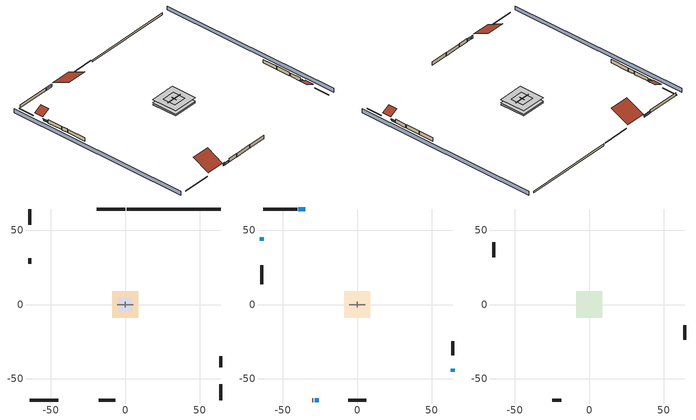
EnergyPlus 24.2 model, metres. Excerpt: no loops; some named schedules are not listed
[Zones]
crawlspace - unvented
 floor foundation (Slab2 construction): -8.77,-8.77 -8.77,8.77 8.77,8.77 8.77,-8.77 z-0.91
 wall outside (RimJoist1 construction): 0.05,64.17 -19.24,64.17 z0.3:0.61
 wall outside (RimJoist2 construction): 64.17,-64.17 64.17,-53.47 z0.3:0.61
 wall outside (RimJoist3 construction): -64.17,-64.17 -44.87,-64.17 z0.3:0.61
 wall outside (RimJoist4 construction): -64.17,64.17 -64.17,53.47 z0.3:0.61
 wall foundation (FoundationWall1 construction): 64.17,64.17 0.98,64.17 z-0.91:0.3
garage
 floor foundation (Slab1 construction): -4.48,-4.48 -4.48,4.48 4.48,4.48 4.48,-4.48 z0
 wall outside (Wall1 construction): 64.17,-42.18 64.17,-34.86 z0.3:2.74
 wall outside (Wall12 construction): -64.17,30.95 -64.17,27.3 z0.3:2.74
 wall outside (Wall2 construction): -17.8,-64.17 -6.83,-64.17 z0.3:2.74
 wall to conditioned space (Wall5 construction Reversed): 5.49,0 -5.49,0 z0.3:2.74
 wall to conditioned space (Wall6 construction Reversed): 0,1.83 0,-1.83 z0.3:2.74
conditioned space
 floor to crawlspace - unvented (Floor2 construction): -8.77,-8.77 -8.77,8.77 8.77,8.77 8.77,-8.77 z0.3
 wall outside (AdiabaticWallConstruction 1): -30.34,-64.17 -29.42,-64.17 z0.3:2.34
 wall outside (AdiabaticWallConstruction): -35.04,64.17 -39.54,64.17 z0.3:1.52; 64.17,-45.34 64.17,-43.11 z0.3:1.31; -28.5,-64.17 -25.83,-64.17 / -64.17,45.34 -64.17,42.71 z0.3:1.46
 wall outside (Wall3 construction): -40.47,64.17 -63.24,64.17 z0.3:2.74
 wall outside (Wall4 construction): 64.17,-33.94 64.17,-24.62 z0.3:2.74
 wall outside (Wall7 construction): -5.9,-64.17 6.12,-64.17 z0.3:2.74
 wall outside (Wall8 construction): -64.17,26.37 -64.17,13.72 z0.3:2.74
 window (WindowConstruction): -35.04,64.17 -39.54,64.17 z0.3:1.52
 window (WindowConstruction 1): 64.17,-45.34 64.17,-43.11 z0.3:1.31
 window (WindowConstruction 2): -28.5,-64.17 -25.83,-64.17 z0.3:1.46
 window (WindowConstruction 3): -64.17,45.34 -64.17,42.71 z0.3:1.46
 door (Door): -30.34,-64.17 -29.42,-64.17 z0.3:2.34
attic - vented
 floor to garage (Floor1 construction): -4.48,-4.48 -4.48,4.48 4.48,4.48 4.48,-4.48 z2.74
 floor to conditioned space (Floor3 construction Reversed): -8.77,-8.77 -8.77,8.77 8.77,8.77 8.77,-8.77 z2.74
 wall outside (Wall10 construction): -64.17,41.78 -64.17,31.88 z0.3:2.74
 wall outside (Wall11 construction): -24.9,-64.17 -18.73,-64.17 z0.3:2.74
 wall outside (Wall9 construction): 64.17,-23.69 64.17,-13.78 z0.3:2.74
 roof outside (Roof1 construction): -34.11,64.17,2.74 -34.11,51.7,8.98 -20.17,51.7,8.98 -20.17,64.17,2.74
 roof outside (Roof2 construction): 64.17,-46.27,2.74 58.56,-46.27,5.55 58.56,-52.54,5.55 64.17,-52.54,2.74
 roof outside (Roof3 construction): -64.17,46.27,2.74 -58.56,46.27,5.55 -58.56,52.54,5.55 -64.17,52.54,2.74
 roof outside (Roof4 construction): -31.27,-64.17,2.74 -31.27,-52.83,8.41 -43.94,-52.83,8.41 -43.94,-64.17,2.74
shading: -68.74,64.17 -68.74,-64.17 / 68.74,-64.17 68.74,64.17 z0:2.74; -39.85,64.17 -34.74,64.17 -34.74,64.78 -39.85,64.78 z1.83; 64.17,-42.8 64.17,-45.65 64.78,-45.65 64.78,-42.8 z1.62; -25.53,-64.17 -28.8,-64.17 -28.8,-64.78 -25.53,-64.78 z1.77; -64.17,42.41 -64.17,45.65 -64.78,45.65 -64.78,42.41 z1.77
[Building]
Building 1: Terrain=Suburbs
[Site:Location]
Portland Intl Arpt_OR: Latitude {deg}=45.59; Longitude {deg}=-122.6; Time Zone {hr}=-8; Elevation {m}=33; Keep Site Location Information=Yes
[Site:GroundTemperature:Shallow]
10.2558, 8.96328, 8.85977, 9.47314, 11.9355, 14.3863, 16.5111, 17.8571, 17.9714, 16.8767, 14.8061, 12.4304
[Site:WaterMainsTemperature]
Calculation Method=Schedule; Temperature Schedule=mains temperature schedule
[Material] Roughness=Rough; Thermal Absorptance=0.9
Name | Thickness {m} | Conductivity {W/m-K} | Density {kg/m3} | Specific Heat {J/kg-K} | Solar Absorptance | Visible Absorptance
asphalt or fiberglass shingles | 0.00635 | 0.162714 | 1121.4 | 1465.45 | 0.85 | 0.85
ceiling loosefill ins | 0.338667 | 0.0480833 | 16.02 | 1046.75 | 0.7 | 0.7
ceiling stud and cavity | 0.1397 | 1.39189 | 65.682 | 1177.47 | 0.7 | 0.7
ceiling stud and cavity 1 | 0.1397 | 0.0920385 | 65.682 | 1177.47 | 0.7 | 0.7
composite shingle siding | 0.00635 | 0.162714 | 1121.4 | 1465.45 | 0.7 | 0.7
concrete 4.0 in. | 0.1016 | 1.803125 | 2242.8 | 837.4 | 0.7 | 0.7
concrete 8.0 in. | 0.2032 | 1.803125 | 2242.8 | 837.4 | 0.7 | 0.7
door material | 0.04445 | 0.0612267 | 512.64 | 1214.23 | 0.7 | 0.7
floor covering | 0.0127 | 0.0433444 | 54.468 | 1339.84 | 0.6 | 0.6
floor stud and cavity | 0.1397 | 0.923637 | 92.3553 | 1139.71 | 0.7 | 0.7
furniture material conditioned space 1; furniture material garage 1 | 0.1524 | 0.115458 | 640.8 | 1214.23 | 0.6 | 0.6
gypsum board | 0.0127 | 0.160291 | 801 | 837.4 | 0.6 | 0.6
osb sheathing 0.5 in. | 0.0127 | 0.115458 | 512.64 | 1214.23 | 0.6 | 0.6
osb sheathing 0.5 in. 1 | 0.0127 | 0.115458 | 512.64 | 1214.23 | 0.7 | 0.7
osb sheathing 0.75 in. | 0.01905 | 0.115458 | 512.64 | 1214.23 | 0.7 | 0.7
rim joist stud and cavity | 0.0508 | 0.144151 | 50.32683 | 1063.81 | 0.6 | 0.6
roof rigid ins | 0.00281632 | 0.029427 | 32.04 | 1214.23 | 0.7 | 0.7
soil 0.5 in. | 0.0127 | 1.3848 | 1842.3 | 418.7 | 0.7 | 0.7
wall rigid ins; wall rigid ins 1; wall rigid ins 2 | 0.051816 | 0.029427 | 32.04 | 1214.23 | 0.7 | 0.7
wall rigid ins 3 | 0.512978 | 0.029427 | 32.04 | 1214.23 | 0.7 | 0.7
wall stud and cavity | 0.1397 | 0.348479 | 139.0536 | 1170.24 | 0.6 | 0.6
wall stud and cavity 1 | 0.1397 | 0.207325 | 139.0536 | 1170.24 | 0.7 | 0.7
wall stud and cavity 2 | 0.1397 | 0.222524 | 139.0536 | 1170.24 | 0.7 | 0.7
wall stud and cavity 3 | 0.0889 | 0.380278 | 52.3479 | 1209.89 | 0.7 | 0.7
wall stud and cavity 4 | 0.0889 | 0.391764 | 83.0341 | 1211.67 | 0.7 | 0.7
wood siding; wood siding 1 | 0.0254 | 0.102417 | 544.68 | 1172.36 | 0.7 | 0.7
[WindowMaterial:SimpleGlazingSystem]
WindowMaterial: U-Factor {W/m2-K}=2.15764; Solar Heat Gain Coefficient=0.44
[Construction]
AdiabaticWallConstruction: wood siding, wall rigid ins 3, wall stud and cavity 3, gypsum board
AdiabaticWallConstruction 1: wood siding 1, wall rigid ins 3, wall stud and cavity 3, gypsum board
Door: door material
Floor1 construction: ceiling stud and cavity
Floor2 construction: floor stud and cavity, osb sheathing 0.75 in., floor covering
Floor3 construction Reversed: gypsum board, ceiling stud and cavity 1, ceiling loosefill ins
FoundationWall1 construction: concrete 8.0 in.
furniture construction conditioned space 1: furniture material conditioned space 1
furniture construction garage 1: furniture material garage 1
PartitionWallConstruction: gypsum board, wall stud and cavity 4, gypsum board
RimJoist1 construction; RimJoist2 construction; RimJoist3 construction; RimJoist4 construction: composite shingle siding, rim joist stud and cavity
Roof1 construction; Roof2 construction; Roof3 construction; Roof4 construction: asphalt or fiberglass shingles, roof rigid ins, osb sheathing 0.5 in.
Slab1 construction: concrete 4.0 in.
Slab2 construction: soil 0.5 in.
Wall1 construction; Wall10 construction; Wall11 construction; Wall12 construction; Wall2 construction; Wall9 construction: composite shingle siding, osb sheathing 0.5 in. 1, wall stud and cavity
Wall3 construction; Wall4 construction: composite shingle siding, wall rigid ins, osb sheathing 0.5 in. 1, wall stud and cavity 1, gypsum board
Wall5 construction Reversed: gypsum board, wall stud and cavity 2, osb sheathing 0.5 in. 1, wall rigid ins 1
Wall6 construction Reversed: gypsum board, wall stud and cavity 2, osb sheathing 0.5 in. 1, wall rigid ins 2
Wall7 construction; Wall8 construction: composite shingle siding, wall rigid ins 1, osb sheathing 0.5 in. 1, wall stud and cavity 1, gypsum board
WindowConstruction; WindowConstruction 1; WindowConstruction 2; WindowConstruction 3: WindowMaterial
[Zone] Multiplier=1; Part of Total Floor Area=Yes
Name | Volume {m3}
attic - vented | 569.164
conditioned space | 749.83
crawlspace - unvented | 374.915
garage | 195.726
[Space]
Name | Zone | Volume {m3}
attic - vented 1 | attic - vented | 569.164
conditioned space 1 | conditioned space | 749.83
crawlspace - unvented 1 | crawlspace - unvented | 374.915
garage 1 | garage | 195.726
[ZoneInfiltration:EffectiveLeakageArea] Schedule=Always On Discrete
Name | Zone or Space | Effective Air Leakage Area {cm2} | Stack Coefficient | Wind Coefficient
infil attic - vented 1 | attic - vented 1 | 12924.6 | 0.000306196 | 4.18384e-05
infil garage 1 | garage 1 | 611.633 | 0.000129147 | 4.64657e-05
[ZoneMixing]
whole house fan mix: Zone or Space=attic - vented; Schedule=Always On Continuous; Design Flow Rate Calculation Method=Flow/Zone; Design Flow Rate {m3/s}=0; Source Zone or Space=conditioned space
[SurfaceProperty:IncidentSolarMultiplier] Incident Solar Multiplier=1; Incident Solar Multiplier Schedule=trans schedule winter=0.85 summer=0.7
Window1; Window2; Window3; Window4
[InternalMass]
Name | Construction | Zone or ZoneList | Space or SpaceList | Surface Area {m2}
furniture mass conditioned space 1 | furniture construction conditioned space 1 | conditioned space | conditioned space 1 | 123.004
partition wall mass | PartitionWallConstruction | conditioned space | conditioned space 1 | 307.509
furniture mass garage 1 | furniture construction garage 1 | garage | garage 1 | 8.02682
[Lights] Design Level Calculation Method=LightingLevel; Return Air Fraction=0; Fraction Radiant=0.6; Fraction Visible=0.2; Fraction Replaceable=1
Name | Zone or ZoneList or Space or SpaceList | Schedule | Lighting Level {W}
interior lighting | conditioned space 1 | lighting_interior | 1601.94
garage lighting | garage 1 | lighting_garage | 48.1145
[People]
occupants: Zone or ZoneList or Space or SpaceList=conditioned space 1; Number of People Schedule=occupants; Number of People Calculation Method=People; Number of People=2; Fraction Radiant=0.314171; Sensible Heat Fraction=0.56303; Activity Level Schedule=occupants activity schedule; Carbon Dioxide Generation Rate {m3/s-W}=0; Enable ASHRAE 55 Comfort Warnings=No; Mean Radiant Temperature Calculation Type=EnclosureAveraged
[ElectricEquipment] Design Level Calculation Method=EquipmentLevel
Name | Zone or ZoneList or Space or SpaceList | Schedule | Design Level {W} | Fraction Latent | Fraction Radiant | Fraction Lost
ceiling fan | conditioned space 1 | ceiling_fan | 18.3588 | 0 | 0.558 | 0
clothes dryer | conditioned space 1 | clothes_dryer | 4478.75 | 0.015 | 0.081 | 0.85
clothes washer | conditioned space 1 | clothes_washer | 483.404 | 0.03 | 0.162 | 0.7
cooking range | conditioned space 1 | cooking_range | 991.999 | 0.08 | 0.432 | 0.2
dishwasher | conditioned space 1 | dishwasher | 542.971 | 0.3 | 0.18 | 0.4
fridge | conditioned space 1 | fridge schedule | 45.9075 | 0 | 0.6 | 0
mech vent bath fan 0 | conditioned space 1 | mech vent bath fan 0 schedule | 30 | 0 | 0 | 1
mech vent house fan | conditioned space 1 | mech vent house fan schedule | 0 | 0 | 0 | 1
mech vent house fan cfis | conditioned space 1 | mech vent house fan cfis schedule | 0 | 0 | 0 | 0
mech vent range fan 0 | conditioned space 1 | mech vent range fan 0 schedule | 30 | 0 | 0 | 1
misc permanent spa heater | conditioned space 1 | misc permanent spa heater schedule | 422.1 | 0 | 0 | 1
misc permanent spa pump | conditioned space 1 | misc permanent spa pump schedule | 441.413 | 0 | 0 | 1
misc plug loads | conditioned space 1 | plug_loads_other | 822.191 | 0.021 | 0.558 | 0.049
misc tv | conditioned space 1 | plug_loads_tv | 890.618 | 0 | 0.6 | 0
whole house fan | conditioned space 1 | Always On Discrete | 0 | 0 | 0 | 1
freezer | garage 1 | freezer schedule | 194.914 | 0 | 0.6 | 0
fridge 1 | garage 1 | fridge schedule 1 | 90.9498 | 0 | 0.6 | 0
[OtherEquipment] Design Level Calculation Method=EquipmentLevel
Name | Fuel Type | Zone or ZoneList or Space or SpaceList | Schedule | Design Level {W} | Fraction Latent | Fraction Radiant | Fraction Lost
clothes dryer 1 | Electricity | conditioned space 1 | clothes_dryer | 0 | 0.015 | 0.081 | 0.85
cooking range 1 | Electricity | conditioned space 1 | cooking_range | 0 | 0.08 | 0.432 | 0.2
general water use latent | None | conditioned space 1 | general water use schedule | 44.1266 | 1 | 0 | 0
general water use sensible | None | conditioned space 1 | general water use schedule | -43.4886 | 0 | 0.6 | 0
mech vent house fan latent load | None | conditioned space 1 | Always On Discrete | 0 | 1 | 0 | 0
mech vent house fan sensible load | None | conditioned space 1 | Always On Discrete | 0 | 0 | 0 | 0
water heater energy adjustment1 | Electricity | garage 1 | Always On Discrete | 0.01 | 0 | 0 | 1
water heater lat | None | garage 1 | Always On Discrete | 0 | 1 | 0 | 0
water heater sens | None | garage 1 | Always On Discrete | 0 | 0 | 0 | 0
[ZoneInfiltration:DesignFlowRate] Schedule=Always On Discrete
Name | Zone or ZoneList or Space or SpaceList | Design Flow Rate Calculation Method | Design Flow Rate {m3/s} | Air Changes per Hour {1/hr} | Constant Term Coefficient | Temperature Term Coefficient | Velocity Term Coefficient | Velocity Squared Term Coefficient
infil flow; natural vent flow; whole house fan flow | conditioned space 1 | Flow/Zone | 0
infil crawlspace - unvented 1 | crawlspace - unvented 1 | AirChanges/Hour |  | 0.1 | 1 | 0 | 0 | 0
[SurfaceProperty:ExposedFoundationPerimeter] Exposed Perimeter Calculation Method=TotalExposedPerimeter
Name | Total Exposed Perimeter {m}
Slab2 | 63.18504
Slab1 | 21.9456
[Foundation:Kiva] Wall Depth Below Slab {m}=0.2032
Name | Initial Indoor Air Temperature {C} | Wall Height Above Grade {m}
Foundation Kiva 1 | 13.4258 | 0.1016
Foundation Kiva 2 | 8.05085 | 0.3048
[Foundation:Kiva:Settings]
Soil Conductivity {W/m-K}=1.3848; Soil Density {kg/m3}=1842.3; Soil Specific Heat {J/kg-K}=418.7; Ground Solar Absorptivity=0.9; Ground Thermal Absorptivity=0.9; Ground Surface Roughness {m}=0.03; Far-Field Width {m}=40; Deep-Ground Boundary Condition=ZeroFlux; Deep-Ground Depth {m}=40; Minimum Cell Dimension {m}=0.2; Maximum Cell Growth Coefficient=3; Simulation Timestep=Timestep
[Exterior:Lights]
exterior lighting: Schedule=exterior lighting schedule; Design Level {W}=61.1014
[EnergyManagementSystem:Sensor] Output:Variable or Output:Meter Index Key=garage
Name | Output:Variable or Output:Meter
fridge_tin_s_1; water_heater_amb_temp | Zone Mean Air Temperature
water_heater_amb_rh | Zone Air Relative Humidity
[Schedule:Constant]
Name | Hourly Value
Always On Continuous; mech vent house fan schedule; mech vent house fan cfis schedule; Always On Discrete | 1
occupants activity schedule | 117.228
fridge schedule; fridge schedule 1 | 0
[Schedule:Week:Daily]
trans schedule winter=0.85 summer=0.7 Week Rule - Jan1-May26: trans schedule winter=0.85 summer=0.7 day, trans schedule winter=0.85 summer=0.7 day, trans schedule winter=0.85 summer=0.7 day, trans schedule winter=0.85 summer=0.7 day, trans schedule winter=0.85 summer=0.7 day, trans schedule winter=0.85 summer=0.7 day, trans schedule winter=0.85 summer=0.7 day, trans schedule winter=0.85 summer=0.7 default day, trans schedule winter=0.85 summer=0.7 default day, trans schedule winter=0.85 summer=0.7 default day, trans schedule winter=0.85 summer=0.7 default day, trans schedule winter=0.85 summer=0.7 default day
trans schedule winter=0.85 summer=0.7 Week Rule - May27-Jun2: trans schedule winter=0.85 summer=0.7 day, trans schedule winter=0.85 summer=0.7 day, trans schedule winter=0.85 summer=0.7 day, trans schedule winter=0.85 summer=0.7 day, trans schedule winter=0.85 summer=0.7 day, trans schedule winter=0.85 summer=0.7 day 1, trans schedule winter=0.85 summer=0.7 day 1, trans schedule winter=0.85 summer=0.7 default day, trans schedule winter=0.85 summer=0.7 default day, trans schedule winter=0.85 summer=0.7 default day, trans schedule winter=0.85 summer=0.7 default day, trans schedule winter=0.85 summer=0.7 default day
trans schedule winter=0.85 summer=0.7 Week Rule - Jun3-Sep29: trans schedule winter=0.85 summer=0.7 day 1, trans schedule winter=0.85 summer=0.7 day 1, trans schedule winter=0.85 summer=0.7 day 1, trans schedule winter=0.85 summer=0.7 day 1, trans schedule winter=0.85 summer=0.7 day 1, trans schedule winter=0.85 summer=0.7 day 1, trans schedule winter=0.85 summer=0.7 day 1, trans schedule winter=0.85 summer=0.7 default day, trans schedule winter=0.85 summer=0.7 default day, trans schedule winter=0.85 summer=0.7 default day, trans schedule winter=0.85 summer=0.7 default day, trans schedule winter=0.85 summer=0.7 default day
trans schedule winter=0.85 summer=0.7 Week Rule - Sep30-Oct6: trans schedule winter=0.85 summer=0.7 day 1, trans schedule winter=0.85 summer=0.7 day 2, trans schedule winter=0.85 summer=0.7 day 2, trans schedule winter=0.85 summer=0.7 day 2, trans schedule winter=0.85 summer=0.7 day 2, trans schedule winter=0.85 summer=0.7 day 2, trans schedule winter=0.85 summer=0.7 day 2, trans schedule winter=0.85 summer=0.7 default day, trans schedule winter=0.85 summer=0.7 default day, trans schedule winter=0.85 summer=0.7 default day, trans schedule winter=0.85 summer=0.7 default day, trans schedule winter=0.85 summer=0.7 default day
trans schedule winter=0.85 summer=0.7 Week Rule - Oct7-Dec31: trans schedule winter=0.85 summer=0.7 day 2, trans schedule winter=0.85 summer=0.7 day 2, trans schedule winter=0.85 summer=0.7 day 2, trans schedule winter=0.85 summer=0.7 day 2, trans schedule winter=0.85 summer=0.7 day 2, trans schedule winter=0.85 summer=0.7 day 2, trans schedule winter=0.85 summer=0.7 day 2, trans schedule winter=0.85 summer=0.7 default day, trans schedule winter=0.85 summer=0.7 default day, trans schedule winter=0.85 summer=0.7 default day, trans schedule winter=0.85 summer=0.7 default day, trans schedule winter=0.85 summer=0.7 default day
mech vent bath fan 0 schedule Week Rule - Jan1-Dec31: mech vent bath fan 0 schedule day, mech vent bath fan 0 schedule day, mech vent bath fan 0 schedule day, mech vent bath fan 0 schedule day, mech vent bath fan 0 schedule day, mech vent bath fan 0 schedule day, mech vent bath fan 0 schedule day, mech vent bath fan 0 schedule default day, mech vent bath fan 0 schedule default day, mech vent bath fan 0 schedule default day, mech vent bath fan 0 schedule default day, mech vent bath fan 0 schedule default day
mech vent range fan 0 schedule Week Rule - Jan1-Dec31: mech vent range fan 0 schedule day, mech vent range fan 0 schedule day, mech vent range fan 0 schedule day, mech vent range fan 0 schedule day, mech vent range fan 0 schedule day, mech vent range fan 0 schedule day, mech vent range fan 0 schedule day, mech vent range fan 0 schedule default day, mech vent range fan 0 schedule default day, mech vent range fan 0 schedule default day, mech vent range fan 0 schedule default day, mech vent range fan 0 schedule default day
misc permanent spa heater schedule Week Rule - Jan1-Jan27: misc permanent spa heater schedule day, misc permanent spa heater schedule day, misc permanent spa heater schedule day, misc permanent spa heater schedule day, misc permanent spa heater schedule day, misc permanent spa heater schedule day, misc permanent spa heater schedule day, misc permanent spa heater schedule default day, misc permanent spa heater schedule default day, misc permanent spa heater schedule default day, misc permanent spa heater schedule default day, misc permanent spa heater schedule default day
misc permanent spa heater schedule Week Rule - Jan28-Feb3: misc permanent spa heater schedule day, misc permanent spa heater schedule day, misc permanent spa heater schedule day, misc permanent spa heater schedule day, misc permanent spa heater schedule day 1, misc permanent spa heater schedule day 1, misc permanent spa heater schedule day 1, misc permanent spa heater schedule default day, misc permanent spa heater schedule default day, misc permanent spa heater schedule default day, misc permanent spa heater schedule default day, misc permanent spa heater schedule default day
misc permanent spa heater schedule Week Rule - Feb4-Feb24: misc permanent spa heater schedule day 1, misc permanent spa heater schedule day 1, misc permanent spa heater schedule day 1, misc permanent spa heater schedule day 1, misc permanent spa heater schedule day 1, misc permanent spa heater schedule day 1, misc permanent spa heater schedule day 1, misc permanent spa heater schedule default day, misc permanent spa heater schedule default day, misc permanent spa heater schedule default day, misc permanent spa heater schedule default day, misc permanent spa heater schedule default day
misc permanent spa heater schedule Week Rule - Feb25-Mar3: misc permanent spa heater schedule day 1, misc permanent spa heater schedule day 1, misc permanent spa heater schedule day 1, misc permanent spa heater schedule day 1, misc permanent spa heater schedule day 2, misc permanent spa heater schedule day 2, misc permanent spa heater schedule day 2, misc permanent spa heater schedule default day, misc permanent spa heater schedule default day, misc permanent spa heater schedule default day, misc permanent spa heater schedule default day, misc permanent spa heater schedule default day
misc permanent spa heater schedule Week Rule - Mar4-May26: misc permanent spa heater schedule day 2, misc permanent spa heater schedule day 2, misc permanent spa heater schedule day 2, misc permanent spa heater schedule day 2, misc permanent spa heater schedule day 2, misc permanent spa heater schedule day 2, misc permanent spa heater schedule day 2, misc permanent spa heater schedule default day, misc permanent spa heater schedule default day, misc permanent spa heater schedule default day, misc permanent spa heater schedule default day, misc permanent spa heater schedule default day
misc permanent spa heater schedule Week Rule - May27-Jun2: misc permanent spa heater schedule day 2, misc permanent spa heater schedule day 2, misc permanent spa heater schedule day 2, misc permanent spa heater schedule day 2, misc permanent spa heater schedule day 2, misc permanent spa heater schedule day 3, misc permanent spa heater schedule day 3, misc permanent spa heater schedule default day, misc permanent spa heater schedule default day, misc permanent spa heater schedule default day, misc permanent spa heater schedule default day, misc permanent spa heater schedule default day
misc permanent spa heater schedule Week Rule - Jun3-Sep29: misc permanent spa heater schedule day 3, misc permanent spa heater schedule day 3, misc permanent spa heater schedule day 3, misc permanent spa heater schedule day 3, misc permanent spa heater schedule day 3, misc permanent spa heater schedule day 3, misc permanent spa heater schedule day 3, misc permanent spa heater schedule default day, misc permanent spa heater schedule default day, misc permanent spa heater schedule default day, misc permanent spa heater schedule default day, misc permanent spa heater schedule default day
misc permanent spa heater schedule Week Rule - Sep30-Oct6: misc permanent spa heater schedule day 3, misc permanent spa heater schedule day 4, misc permanent spa heater schedule day 4, misc permanent spa heater schedule day 4, misc permanent spa heater schedule day 4, misc permanent spa heater schedule day 4, misc permanent spa heater schedule day 4, misc permanent spa heater schedule default day, misc permanent spa heater schedule default day, misc permanent spa heater schedule default day, misc permanent spa heater schedule default day, misc permanent spa heater schedule default day
misc permanent spa heater schedule Week Rule - Oct7-Oct27: misc permanent spa heater schedule day 4, misc permanent spa heater schedule day 4, misc permanent spa heater schedule day 4, misc permanent spa heater schedule day 4, misc permanent spa heater schedule day 4, misc permanent spa heater schedule day 4, misc permanent spa heater schedule day 4, misc permanent spa heater schedule default day, misc permanent spa heater schedule default day, misc permanent spa heater schedule default day, misc permanent spa heater schedule default day, misc permanent spa heater schedule default day
misc permanent spa heater schedule Week Rule - Oct28-Nov3: misc permanent spa heater schedule day 4, misc permanent spa heater schedule day 4, misc permanent spa heater schedule day 4, misc permanent spa heater schedule day 4, misc permanent spa heater schedule day 5, misc permanent spa heater schedule day 5, misc permanent spa heater schedule day 5, misc permanent spa heater schedule default day, misc permanent spa heater schedule default day, misc permanent spa heater schedule default day, misc permanent spa heater schedule default day, misc permanent spa heater schedule default day
misc permanent spa heater schedule Week Rule - Nov4-Nov24: misc permanent spa heater schedule day 5, misc permanent spa heater schedule day 5, misc permanent spa heater schedule day 5, misc permanent spa heater schedule day 5, misc permanent spa heater schedule day 5, misc permanent spa heater schedule day 5, misc permanent spa heater schedule day 5, misc permanent spa heater schedule default day, misc permanent spa heater schedule default day, misc permanent spa heater schedule default day, misc permanent spa heater schedule default day, misc permanent spa heater schedule default day
misc permanent spa heater schedule Week Rule - Nov25-Dec1: misc permanent spa heater schedule day 5, misc permanent spa heater schedule day 5, misc permanent spa heater schedule day 5, misc permanent spa heater schedule day 5, misc permanent spa heater schedule day 5, misc permanent spa heater schedule day 5, misc permanent spa heater schedule day 6, misc permanent spa heater schedule default day, misc permanent spa heater schedule default day, misc permanent spa heater schedule default day, misc permanent spa heater schedule default day, misc permanent spa heater schedule default day
misc permanent spa heater schedule Week Rule - Dec2-Dec31: misc permanent spa heater schedule day 6, misc permanent spa heater schedule day 6, misc permanent spa heater schedule day 6, misc permanent spa heater schedule day 6, misc permanent spa heater schedule day 6, misc permanent spa heater schedule day 6, misc permanent spa heater schedule day 6, misc permanent spa heater schedule default day, misc permanent spa heater schedule default day, misc permanent spa heater schedule default day, misc permanent spa heater schedule default day, misc permanent spa heater schedule default day
misc permanent spa pump schedule Week Rule - Jan1-Jan27: misc permanent spa pump schedule day, misc permanent spa pump schedule day, misc permanent spa pump schedule day, misc permanent spa pump schedule day, misc permanent spa pump schedule day, misc permanent spa pump schedule day, misc permanent spa pump schedule day, misc permanent spa pump schedule default day, misc permanent spa pump schedule default day, misc permanent spa pump schedule default day, misc permanent spa pump schedule default day, misc permanent spa pump schedule default day
misc permanent spa pump schedule Week Rule - Jan28-Feb3: misc permanent spa pump schedule day, misc permanent spa pump schedule day, misc permanent spa pump schedule day, misc permanent spa pump schedule day, misc permanent spa pump schedule day 1, misc permanent spa pump schedule day 1, misc permanent spa pump schedule day 1, misc permanent spa pump schedule default day, misc permanent spa pump schedule default day, misc permanent spa pump schedule default day, misc permanent spa pump schedule default day, misc permanent spa pump schedule default day
misc permanent spa pump schedule Week Rule - Feb4-Feb24: misc permanent spa pump schedule day 1, misc permanent spa pump schedule day 1, misc permanent spa pump schedule day 1, misc permanent spa pump schedule day 1, misc permanent spa pump schedule day 1, misc permanent spa pump schedule day 1, misc permanent spa pump schedule day 1, misc permanent spa pump schedule default day, misc permanent spa pump schedule default day, misc permanent spa pump schedule default day, misc permanent spa pump schedule default day, misc permanent spa pump schedule default day
misc permanent spa pump schedule Week Rule - Feb25-Mar3: misc permanent spa pump schedule day 1, misc permanent spa pump schedule day 1, misc permanent spa pump schedule day 1, misc permanent spa pump schedule day 1, misc permanent spa pump schedule day 2, misc permanent spa pump schedule day 2, misc permanent spa pump schedule day 2, misc permanent spa pump schedule default day, misc permanent spa pump schedule default day, misc permanent spa pump schedule default day, misc permanent spa pump schedule default day, misc permanent spa pump schedule default day
misc permanent spa pump schedule Week Rule - Mar4-Mar31: misc permanent spa pump schedule day 2, misc permanent spa pump schedule day 2, misc permanent spa pump schedule day 2, misc permanent spa pump schedule day 2, misc permanent spa pump schedule day 2, misc permanent spa pump schedule day 2, misc permanent spa pump schedule day 2, misc permanent spa pump schedule default day, misc permanent spa pump schedule default day, misc permanent spa pump schedule default day, misc permanent spa pump schedule default day, misc permanent spa pump schedule default day
misc permanent spa pump schedule Week Rule - Apr1-Apr28: misc permanent spa pump schedule day 3, misc permanent spa pump schedule day 3, misc permanent spa pump schedule day 3, misc permanent spa pump schedule day 3, misc permanent spa pump schedule day 3, misc permanent spa pump schedule day 3, misc permanent spa pump schedule day 3, misc permanent spa pump schedule default day, misc permanent spa pump schedule default day, misc permanent spa pump schedule default day, misc permanent spa pump schedule default day, misc permanent spa pump schedule default day
misc permanent spa pump schedule Week Rule - Apr29-May5: misc permanent spa pump schedule day 3, misc permanent spa pump schedule day 3, misc permanent spa pump schedule day 4, misc permanent spa pump schedule day 4, misc permanent spa pump schedule day 4, misc permanent spa pump schedule day 4, misc permanent spa pump schedule day 4, misc permanent spa pump schedule default day, misc permanent spa pump schedule default day, misc permanent spa pump schedule default day, misc permanent spa pump schedule default day, misc permanent spa pump schedule default day
misc permanent spa pump schedule Week Rule - May6-May26: misc permanent spa pump schedule day 4, misc permanent spa pump schedule day 4, misc permanent spa pump schedule day 4, misc permanent spa pump schedule day 4, misc permanent spa pump schedule day 4, misc permanent spa pump schedule day 4, misc permanent spa pump schedule day 4, misc permanent spa pump schedule default day, misc permanent spa pump schedule default day, misc permanent spa pump schedule default day, misc permanent spa pump schedule default day, misc permanent spa pump schedule default day
misc permanent spa pump schedule Week Rule - May27-Jun2: misc permanent spa pump schedule day 4, misc permanent spa pump schedule day 4, misc permanent spa pump schedule day 4, misc permanent spa pump schedule day 4, misc permanent spa pump schedule day 4, misc permanent spa pump schedule day 5, misc permanent spa pump schedule day 5, misc permanent spa pump schedule default day, misc permanent spa pump schedule default day, misc permanent spa pump schedule default day, misc permanent spa pump schedule default day, misc permanent spa pump schedule default day
misc permanent spa pump schedule Week Rule - Jun3-Jun30: misc permanent spa pump schedule day 5, misc permanent spa pump schedule day 5, misc permanent spa pump schedule day 5, misc permanent spa pump schedule day 5, misc permanent spa pump schedule day 5, misc permanent spa pump schedule day 5, misc permanent spa pump schedule day 5, misc permanent spa pump schedule default day, misc permanent spa pump schedule default day, misc permanent spa pump schedule default day, misc permanent spa pump schedule default day, misc permanent spa pump schedule default day
misc permanent spa pump schedule Week Rule - Jul1-Aug25: misc permanent spa pump schedule day 6, misc permanent spa pump schedule day 6, misc permanent spa pump schedule day 6, misc permanent spa pump schedule day 6, misc permanent spa pump schedule day 6, misc permanent spa pump schedule day 6, misc permanent spa pump schedule day 6, misc permanent spa pump schedule default day, misc permanent spa pump schedule default day, misc permanent spa pump schedule default day, misc permanent spa pump schedule default day, misc permanent spa pump schedule default day
[Schedule:Year]
trans schedule winter=0.85 summer=0.7: trans schedule winter=0.85 summer=0.7 Week Rule - Jan1-May26, 1, 1, 5, 26, trans schedule winter=0.85 summer=0.7 Week Rule - May27-Jun2, 5, 27, 6, 2, trans schedule winter=0.85 summer=0.7 Week Rule - Jun3-Sep29, 6, 3, 9, 29, trans schedule winter=0.85 summer=0.7 Week Rule - Sep30-Oct6, 9, 30, 10, 6, trans schedule winter=0.85 summer=0.7 Week Rule - Oct7-Dec31, 10, 7, 12, 31
mech vent bath fan 0 schedule: mech vent bath fan 0 schedule Week Rule - Jan1-Dec31, 1, 1, 12, 31
mech vent range fan 0 schedule: mech vent range fan 0 schedule Week Rule - Jan1-Dec31, 1, 1, 12, 31
misc permanent spa heater schedule: misc permanent spa heater schedule Week Rule - Jan1-Jan27, 1, 1, 1, 27, misc permanent spa heater schedule Week Rule - Jan28-Feb3, 1, 28, 2, 3, misc permanent spa heater schedule Week Rule - Feb4-Feb24, 2, 4, 2, 24, misc permanent spa heater schedule Week Rule - Feb25-Mar3, 2, 25, 3, 3, misc permanent spa heater schedule Week Rule - Mar4-May26, 3, 4, 5, 26, misc permanent spa heater schedule Week Rule - May27-Jun2, 5, 27, 6, 2, misc permanent spa heater schedule Week Rule - Jun3-Sep29, 6, 3, 9, 29, misc permanent spa heater schedule Week Rule - Sep30-Oct6, 9, 30, 10, 6, misc permanent spa heater schedule Week Rule - Oct7-Oct27, 10, 7, 10, 27, misc permanent spa heater schedule Week Rule - Oct28-Nov3, 10, 28, 11, 3, misc permanent spa heater schedule Week Rule - Nov4-Nov24, 11, 4, 11, 24, misc permanent spa heater schedule Week Rule - Nov25-Dec1, 11, 25, 12, 1, misc permanent spa heater schedule Week Rule - Dec2-Dec31, 12, 2, 12, 31
misc permanent spa pump schedule: misc permanent spa pump schedule Week Rule - Jan1-Jan27, 1, 1, 1, 27, misc permanent spa pump schedule Week Rule - Jan28-Feb3, 1, 28, 2, 3, misc permanent spa pump schedule Week Rule - Feb4-Feb24, 2, 4, 2, 24, misc permanent spa pump schedule Week Rule - Feb25-Mar3, 2, 25, 3, 3, misc permanent spa pump schedule Week Rule - Mar4-Mar31, 3, 4, 3, 31, misc permanent spa pump schedule Week Rule - Apr1-Apr28, 4, 1, 4, 28, misc permanent spa pump schedule Week Rule - Apr29-May5, 4, 29, 5, 5, misc permanent spa pump schedule Week Rule - May6-May26, 5, 6, 5, 26, misc permanent spa pump schedule Week Rule - May27-Jun2, 5, 27, 6, 2, misc permanent spa pump schedule Week Rule - Jun3-Jun30, 6, 3, 6, 30, misc permanent spa pump schedule Week Rule - Jul1-Aug25, 7, 1, 8, 25, misc permanent spa pump schedule Week Rule - Aug26-Sep1, 8, 26, 9, 1, misc permanent spa pump schedule Week Rule - Sep2-Sep29, 9, 2, 9, 29, misc permanent spa pump schedule Week Rule - Sep30-Oct6, 9, 30, 10, 6, misc permanent spa pump schedule Week Rule - Oct7-Oct27, 10, 7, 10, 27, misc permanent spa pump schedule Week Rule - Oct28-Nov3, 10, 28, 11, 3, misc permanent spa pump schedule Week Rule - Nov4-Nov24, 11, 4, 11, 24, misc permanent spa pump schedule Week Rule - Nov25-Dec1, 11, 25, 12, 1, misc permanent spa pump schedule Week Rule - Dec2-Dec31, 12, 2, 12, 31
general water use schedule: general water use schedule Week Rule - Jan1-Dec31, 1, 1, 12, 31
freezer schedule: freezer schedule Week Rule - Jan1-Jan27, 1, 1, 1, 27, freezer schedule Week Rule - Jan28-Feb3, 1, 28, 2, 3, freezer schedule Week Rule - Feb4-Feb24, 2, 4, 2, 24, freezer schedule Week Rule - Feb25-Mar3, 2, 25, 3, 3, freezer schedule Week Rule - Mar4-May26, 3, 4, 5, 26, freezer schedule Week Rule - May27-Jun2, 5, 27, 6, 2, freezer schedule Week Rule - Jun3-Sep29, 6, 3, 9, 29, freezer schedule Week Rule - Sep30-Oct6, 9, 30, 10, 6, freezer schedule Week Rule - Oct7-Oct27, 10, 7, 10, 27, freezer schedule Week Rule - Oct28-Nov3, 10, 28, 11, 3, freezer schedule Week Rule - Nov4-Nov24, 11, 4, 11, 24, freezer schedule Week Rule - Nov25-Dec1, 11, 25, 12, 1, freezer schedule Week Rule - Dec2-Dec31, 12, 2, 12, 31
exterior lighting schedule: exterior lighting schedule Week Rule - Jan1-Jan27, 1, 1, 1, 27, exterior lighting schedule Week Rule - Jan28-Feb3, 1, 28, 2, 3, exterior lighting schedule Week Rule - Feb4-Feb24, 2, 4, 2, 24, exterior lighting schedule Week Rule - Feb25-Mar3, 2, 25, 3, 3, exterior lighting schedule Week Rule - Mar4-Mar31, 3, 4, 3, 31, exterior lighting schedule Week Rule - Apr1-Apr28, 4, 1, 4, 28, exterior lighting schedule Week Rule - Apr29-May5, 4, 29, 5, 5, exterior lighting schedule Week Rule - May6-May26, 5, 6, 5, 26, exterior lighting schedule Week Rule - May27-Jun2, 5, 27, 6, 2, exterior lighting schedule Week Rule - Jun3-Jun30, 6, 3, 6, 30, exterior lighting schedule Week Rule - Jul1-Jul28, 7, 1, 7, 28, exterior lighting schedule Week Rule - Jul29-Aug4, 7, 29, 8, 4, exterior lighting schedule Week Rule - Aug5-Aug25, 8, 5, 8, 25, exterior lighting schedule Week Rule - Aug26-Sep1, 8, 26, 9, 1, exterior lighting schedule Week Rule - Sep2-Sep29, 9, 2, 9, 29, exterior lighting schedule Week Rule - Sep30-Oct6, 9, 30, 10, 6, exterior lighting schedule Week Rule - Oct7-Oct27, 10, 7, 10, 27, exterior lighting schedule Week Rule - Oct28-Nov3, 10, 28, 11, 3, exterior lighting schedule Week Rule - Nov4-Nov24, 11, 4, 11, 24, exterior lighting schedule Week Rule - Nov25-Dec1, 11, 25, 12, 1, exterior lighting schedule Week Rule - Dec2-Dec31, 12, 2, 12, 31
[Schedule:File] File=in.schedules.csv; Rows to Skip at Top=1; Number of Hours of Data=8760; Column Separator=Comma; Interpolate to Timestep=Yes; Minutes per Item=15; Adjust Schedule for Daylight Savings=Yes
Name | Column Number
lighting_interior | 5
occupants | 1
ceiling_fan | 4
clothes_dryer | 11
clothes_washer | 10
cooking_range | 12
dishwasher | 8
plug_loads_other | 2
plug_loads_tv | 3
lighting_garage | 6
[Schedule:Compact]
mains temperature schedule: Through: 01/01, For: AllDays, Until: 24:00, 13.0633, Through: 01/02, For: AllDays, Until: 24:00, 13.0189, Through: 01/03, For: AllDays, Until: 24:00, 12.975, Through: 01/04, For: AllDays, Until: 24:00, 12.9328, Through: 01/05, For: AllDays, Until: 24:00, 12.8917, Through: 01/06, For: AllDays, Until: 24:00, 12.8517, Through: 01/07, For: AllDays, Until: 24:00, 12.8122, Through: 01/08, For: AllDays, Until: 24:00, 12.7744, Through: 01/09, For: AllDays, Until: 24:00, 12.7378, Through: 01/10, For: AllDays, Until: 24:00, 12.7017, Through: 01/11, For: AllDays, Until: 24:00, 12.6672, Through: 01/12, For: AllDays, Until: 24:00, 12.6339, Through: 01/13, For: AllDays, Until: 24:00, 12.6017, Through: 01/14, For: AllDays, Until: 24:00, 12.5706, Through: 01/15, For: AllDays, Until: 24:00, 12.5411, Through: 01/16, For: AllDays, Until: 24:00, 12.5122, Through: 01/17, For: AllDays, Until: 24:00, 12.485, Through: 01/18, For: AllDays, Until: 24:00, 12.4583, Through: 01/19, For: AllDays, Until: 24:00, 12.4333, Through: 01/20, For: AllDays, Until: 24:00, 12.41, Through: 01/21, For: AllDays, Until: 24:00, 12.3872, Through: 01/22, For: AllDays, Until: 24:00, 12.3661, Through: 01/23, For: AllDays, Until: 24:00, 12.3456, Through: 01/24, For: AllDays, Until: 24:00, 12.3272, Through: 01/25, For: AllDays, Until: 24:00, 12.3094, Through: 01/26, For: AllDays, Until: 24:00, 12.2933, Through: 01/27, For: AllDays, Until: 24:00, 12.2783, Through: 01/28, For: AllDays, Until: 24:00, 12.2644, Through: 01/29, For: AllDays, Until: 24:00, 12.2517, Through: 01/30, For: AllDays, Until: 24:00, 12.2406, Through: 01/31, For: AllDays, Until: 24:00, 12.2306, Through: 02/01, For: AllDays, Until: 24:00, 12.2222, Through: 02/02, For: AllDays, Until: 24:00, 12.215, Through: 02/03, For: AllDays, Until: 24:00, 12.2089, Through: 02/04, For: AllDays, Until: 24:00, 12.2039, Through: 02/05, For: AllDays, Until: 24:00, 12.2006, Through: 02/06, For: AllDays, Until: 24:00, 12.1983, Through: 02/07, For: AllDays, Until: 24:00, 12.1978, Through: 02/08, For: AllDays, Until: 24:00, 12.1978, Through: 02/09, For: AllDays, Until: 24:00, 12.2, Through: 02/10, For: AllDays, Until: 24:00, 12.2028, Through: 02/11, For: AllDays, Until: 24:00, 12.2072, Through: 02/12, For: AllDays, Until: 24:00, 12.2128, Through: 02/13, For: AllDays, Until: 24:00, 12.2194, Through: 02/14, For: AllDays, Until: 24:00, 12.2278, Through: 02/15, For: AllDays, Until: 24:00, 12.2372, Through: 02/16, For: AllDays, Until: 24:00, 12.2483, Through: 02/17, For: AllDays, Until: 24:00, 12.26, Through: 02/18, For: AllDays, Until: 24:00, 12.2733, Through: 02/19, For: AllDays, Until: 24:00, 12.2883, Through: 02/20, For: AllDays, Until: 24:00, 12.3039, Through: 02/21, For: AllDays, Until: 24:00, 12.3211, Through: 02/22, For: AllDays, Until: 24:00, 12.3394, Through: 02/23, For: AllDays, Until: 24:00, 12.3594, Through: 02/24, For: AllDays, Until: 24:00, 12.38, Through: 02/25, For: AllDays, Until: 24:00, 12.4022, Through: 02/26, For: AllDays, Until: 24:00, 12.4256, Through: 02/27, For: AllDays, Until: 24:00, 12.4506, Through: 02/28, For: AllDays, Until: 24:00, 12.4761, Through: 03/01, For: AllDays, Until: 24:00, 12.5033, Through: 03/02, For: AllDays, Until: 24:00, 12.5317, Through: 03/03, For: AllDays, Until: 24:00, 12.5611, Through: 03/04, For: AllDays, Until: 24:00, 12.5917, Through: 03/05, For: AllDays, Until: 24:00, 12.6233, Through: 03/06, For: AllDays, Until: 24:00, 12.6567, Through: 03/07, For: AllDays, Until: 24:00, 12.6906, Through: 03/08, For: AllDays, Until: 24:00, 12.7261, Through: 03/09, For: AllDays, Until: 24:00, 12.7628, Through: 03/10, For: AllDays, Until: 24:00, 12.8, Through: 03/11, For: AllDays, Until: 24:00, 12.8389, Through: 03/12, For: AllDays, Until: 24:00, 12.8789, Through: 03/13, For: AllDays, Until: 24:00, 12.9194, Through: 03/14, For: AllDays, Until: 24:00, 12.9617, Through: 03/15, For: AllDays, Until: 24:00, 13.0044, Through: 03/16, For: AllDays, Until: 24:00, 13.0489, Through: 03/17, For: AllDays, Until: 24:00, 13.0939, Through: 03/18, For: AllDays, Until: 24:00, 13.14, Through: 03/19, For: AllDays, Until: 24:00, 13.1872, Through: 03/20, For: AllDays, Until: 24:00, 13.2356, Through: 03/21, For: AllDays, Until: 24:00, 13.285, Through: 03/22, For: AllDays, Until: 24:00, 13.335, Through: 03/23, For: AllDays, Until: 24:00, 13.3861, Through: 03/24, For: AllDays, Until: 24:00, 13.4383, Through: 03/25, For: AllDays, Until: 24:00, 13.4911, Through: 03/26, For: AllDays, Until: 24:00, 13.545, Through: 03/27, For: AllDays, Until: 24:00, 13.6, Through: 03/28, For: AllDays, Until: 24:00, 13.6556, Through: 03/29, For: AllDays, Until: 24:00, 13.7122, Through: 03/30, For: AllDays, Until: 24:00, 13.77, Through: 03/31, For: AllDays, Until: 24:00, 13.8283, Through: 04/01, For: AllDays, Until: 24:00, 13.8872, Through: 04/02, For: AllDays, Until: 24:00, 13.9472, Through: 04/03, For: AllDays, Until: 24:00, 14.0078, Through: 04/04, For: AllDays, Until: 24:00, 14.0689, Through: 04/05, For: AllDays, Until: 24:00, 14.1311, Through: 04/06, For: AllDays, Until: 24:00, 14.1944, Through: 04/07, For: AllDays, Until: 24:00, 14.2578, Through: 04/08, For: AllDays, Until: 24:00, 14.3222, Through: 04/09, For: AllDays, Until: 24:00, 14.3872, Through: 04/10, For: AllDays, Until: 24:00, 14.4528, Through: 04/11, For: AllDays, Until: 24:00, 14.5189, Through: 04/12, For: AllDays, Until: 24:00, 14.5856, Through: 04/13, For: AllDays, Until: 24:00, 14.6533, Through: 04/14, For: AllDays, Until: 24:00, 14.7211, Through: 04/15, For: AllDays, Until: 24:00, 14.7894, Through: 04/16, For: AllDays, Until: 24:00, 14.8589, Through: 04/17, For: AllDays, Until: 24:00, 14.9283, Through: 04/18, For: AllDays, Until: 24:00, 14.9983, Through: 04/19, For: AllDays, Until: 24:00, 15.0689, Through: 04/20, For: AllDays, Until: 24:00, 15.14, Through: 04/21, For: AllDays, Until: 24:00, 15.2111, Through: 04/22, For: AllDays, Until: 24:00, 15.2833, Through: 04/23, For: AllDays, Until: 24:00, 15.3556, Through: 04/24, For: AllDays, Until: 24:00, 15.4278, Through: 04/25, For: AllDays, Until: 24:00, 15.5006, Through: 04/26, For: AllDays, Until: 24:00, 15.5739, Through: 04/27, For: AllDays, Until: 24:00, 15.6478, Through: 04/28, For: AllDays, Until: 24:00, 15.7211, Through: 04/29, For: AllDays, Until: 24:00, 15.7956, Through: 04/30, For: AllDays, Until: 24:00, 15.8694, Through: 05/01, For: AllDays, Until: 24:00, 15.9439, Through: 05/02, For: AllDays, Until: 24:00, 16.0189, Through: 05/03, For: AllDays, Until: 24:00, 16.0939, Through: 05/04, For: AllDays, Until: 24:00, 16.1689, Through: 05/05, For: AllDays, Until: 24:00, 16.2439, Through: 05/06, For: AllDays, Until: 24:00, 16.3189, Through: 05/07, For: AllDays, Until: 24:00, 16.3944, Through: 05/08, For: AllDays, Until: 24:00, 16.4694, Through: 05/09, For: AllDays, Until: 24:00, 16.545, Through: 05/10, For: AllDays, Until: 24:00, 16.6206, Through: 05/11, For: AllDays, Until: 24:00, 16.6956, Through: 05/12, For: AllDays, Until: 24:00, 16.7711, Through: 05/13, For: AllDays, Until: 24:00, 16.8461, Through: 05/14, For: AllDays, Until: 24:00, 16.9217, Through: 05/15, For: AllDays, Until: 24:00, 16.9967, Through: 05/16, For: AllDays, Until: 24:00, 17.0717, Through: 05/17, For: AllDays, Until: 24:00, 17.1467, Through: 05/18, For: AllDays, Until: 24:00, 17.2211, Through: 05/19, For: AllDays, Until: 24:00, 17.2956, Through: 05/20, For: AllDays, Until: 24:00, 17.37, Through: 05/21, For: AllDays, Until: 24:00, 17.4439, Through: 05/22, For: AllDays, Until: 24:00, 17.5178, Through: 05/23, For: AllDays, Until: 24:00, 17.5911, Through: 05/24, For: AllDays, Until: 24:00, 17.6644, Through: 05/25, For: AllDays, Until: 24:00, 17.7372, Through: 05/26, For: AllDays, Until: 24:00, 17.8094, Through: 05/27, For: AllDays, Until: 24:00, 17.8817, Through: 05/28, For: AllDays, Until: 24:00, 17.9533, Through: 05/29, For: AllDays, Until: 24:00, 18.025, Through: 05/30, For: AllDays, Until: 24:00, 18.0961, Through: 05/31, For: AllDays, Until: 24:00, 18.1661, Through: 06/01, For: AllDays, Until: 24:00, 18.2361, Through: 06/02, For: AllDays, Until: 24:00, 18.3061, Through: 06/03, For: AllDays, Until: 24:00, 18.375, Through: 06/04, For: AllDays, Until: 24:00, 18.4433, Through: 06/05, For: AllDays, Until: 24:00, 18.5111, Through: 06/06, For: AllDays, Until: 24:00, 18.5789, Through: 06/07, For: AllDays, Until: 24:00, 18.6456, Through: 06/08, For: AllDays, Until: 24:00, 18.7117, Through: 06/09, For: AllDays, Until: 24:00, 18.7772, Through: 06/10, For: AllDays, Until: 24:00, 18.8417, Through: 06/11, For: AllDays, Until: 24:00, 18.9061, Through: 06/12, For: AllDays, Until: 24:00, 18.9694, Through: 06/13, For: AllDays, Until: 24:00, 19.0322, Through: 06/14, For: AllDays, Until: 24:00, 19.0944, Through: 06/15, For: AllDays, Until: 24:00, 19.1556, Through: 06/16, For: AllDays, Until: 24:00, 19.2167, Through: 06/17, For: AllDays, Until: 24:00, 19.2761, Through: 06/18, For: AllDays, Until: 24:00, 19.335, Through: 06/19, For: AllDays, Until: 24:00, 19.3933, Through: 06/20, For: AllDays, Until: 24:00, 19.4506, Through: 06/21, For: AllDays, Until: 24:00, 19.5072, Through: 06/22, For: AllDays, Until: 24:00, 19.5628, Through: 06/23, For: AllDays, Until: 24:00, 19.6172, Through: 06/24, For: AllDays, Until: 24:00, 19.6711, Through: 06/25, For: AllDays, Until: 24:00, 19.7244, Through: 06/26, For: AllDays, Until: 24:00, 19.7761, Through: 06/27, For: AllDays, Until: 24:00, 19.8272, Through: 06/28, For: AllDays, Until: 24:00, 19.8772, Through: 06/29, For: AllDays, Until: 24:00, 19.9267, Through: 06/30, For: AllDays, Until: 24:00, 19.9744, Through: 07/01, For: AllDays, Until: 24:00, 20.0217, Through: 07/02, For: AllDays, Until: 24:00, 20.0678, Through: 07/03, For: AllDays, Until: 24:00, 20.1128, Through: 07/04, For: AllDays, Until: 24:00, 20.1567, Through: 07/05, For: AllDays, Until: 24:00, 20.1994, Through: 07/06, For: AllDays, Until: 24:00, 20.2417, Through: 07/07, For: AllDays, Until: 24:00, 20.2822, Through: 07/08, For: AllDays, Until: 24:00, 20.3222, Through: 07/09, For: AllDays, Until: 24:00, 20.3606, Through: 07/10, For: AllDays, Until: 24:00, 20.3978, Through: 07/11, For: AllDays, Until: 24:00, 20.4344, Through: 07/12, For: AllDays, Until: 24:00, 20.4694, Through: 07/13, For: AllDays, Until: 24:00, 20.5033, Through: 07/14, For: AllDays, Until: 24:00, 20.5367, Through: 07/15, For: AllDays, Until: 24:00, 20.5683, Through: 07/16, For: AllDays, Until: 24:00, 20.5983, Through: 07/17, For: AllDays, Until: 24:00, 20.6278, Through: 07/18, For: AllDays, Until: 24:00, 20.6561, Through: 07/19, For: AllDays, Until: 24:00, 20.6828, Through: 07/20, For: AllDays, Until: 24:00, 20.7089, Through: 07/21, For: AllDays, Until: 24:00, 20.7333, Through: 07/22, For: AllDays, Until: 24:00, 20.7561, Through: 07/23, For: AllDays, Until: 24:00, 20.7783, Through: 07/24, For: AllDays, Until: 24:00, 20.7989, Through: 07/25, For: AllDays, Until: 24:00, 20.8189, Through: 07/26, For: AllDays, Until: 24:00, 20.8367, Through: 07/27, For: AllDays, Until: 24:00, 20.8539, Through: 07/28, For: AllDays, Until: 24:00, 20.8694, Through: 07/29, For: AllDays, Until: 24:00, 20.8839, Through: 07/30, For: AllDays, Until: 24:00, 20.8972, Through: 07/31, For: AllDays, Until: 24:00, 20.9094, Through: 08/01, For: AllDays, Until: 24:00, 20.92, Through: 08/02, For: AllDays, Until: 24:00, 20.9289, Through: 08/03, For: AllDays, Until: 24:00, 20.9372, Through: 08/04, For: AllDays, Until: 24:00, 20.9439, Through: 08/05, For: AllDays, Until: 24:00, 20.9494, Through: 08/06, For: AllDays, Until: 24:00, 20.9533, Through: 08/07, For: AllDays, Until: 24:00, 20.9567, Through: 08/08, For: AllDays, Until: 24:00, 20.9578, Through: 08/09, For: AllDays, Until: 24:00, 20.9583, Through: 08/10, For: AllDays, Until: 24:00, 20.9572, Through: 08/11, For: AllDays, Until: 24:00, 20.955, Through: 08/12, For: AllDays, Until: 24:00, 20.9511, Through: 08/13, For: AllDays, Until: 24:00, 20.9467, Through: 08/14, For: AllDays, Until: 24:00, 20.94, Through: 08/15, For: AllDays, Until: 24:00, 20.9328, Through: 08/16, For: AllDays, Until: 24:00, 20.9239, Through: 08/17, For: AllDays, Until: 24:00, 20.9139, Through: 08/18, For: AllDays, Until: 24:00, 20.9028, Through: 08/19, For: AllDays, Until: 24:00, 20.89, Through: 08/20, For: AllDays, Until: 24:00, 20.8761, Through: 08/21, For: AllDays, Until: 24:00, 20.8611, Through: 08/22, For: AllDays, Until: 24:00, 20.8444, Through: 08/23, For: AllDays, Until: 24:00, 20.8267, Through: 08/24, For: AllDays, Until: 24:00, 20.8078, Through: 08/25, For: AllDays, Until: 24:00, 20.7872, Through: 08/26, For: AllDays, Until: 24:00, 20.7661, Through: 08/27, For: AllDays, Until: 24:00, 20.7433, Through: 08/28, For: AllDays, Until: 24:00, 20.7194, Through: 08/29, For: AllDays, Until: 24:00, 20.6944, Through: 08/30, For: AllDays, Until: 24:00, 20.6678, Through: 08/31, For: AllDays, Until: 24:00, 20.64, Through: 09/01, For: AllDays, Until: 24:00, 20.6111, Through: 09/02, For: AllDays, Until: 24:00, 20.5811, Through: 09/03, For: AllDays, Until: 24:00, 20.55, Through: 09/04, For: AllDays, Until: 24:00, 20.5178, Through: 09/05, For: AllDays, Until: 24:00, 20.4844, Through: 09/06, For: AllDays, Until: 24:00, 20.4494, Through: 09/07, For: AllDays, Until: 24:00, 20.4139, Through: 09/08, For: AllDays, Until: 24:00, 20.3767, Through: 09/09, For: AllDays, Until: 24:00, 20.3389, Through: 09/10, For: AllDays, Until: 24:00, 20.2994, Through: 09/11, For: AllDays, Until: 24:00, 20.2594, Through: 09/12, For: AllDays, Until: 24:00, 20.2178, Through: 09/13, For: AllDays, Until: 24:00, 20.1756, Through: 09/14, For: AllDays, Until: 24:00, 20.1317, Through: 09/15, For: AllDays, Until: 24:00, 20.0872, Through: 09/16, For: AllDays, Until: 24:00, 20.0417, Through: 09/17, For: AllDays, Until: 24:00, 19.995, Through: 09/18, For: AllDays, Until: 24:00, 19.9472, Through: 09/19, For: AllDays, Until: 24:00, 19.8983, Through: 09/20, For: AllDays, Until: 24:00, 19.8489, Through: 09/21, For: AllDays, Until: 24:00, 19.7983, Through: 09/22, For: AllDays, Until: 24:00, 19.7467, Through: 09/23, For: AllDays, Until: 24:00, 19.6944, Through: 09/24, For: AllDays, Until: 24:00, 19.6406, Through: 09/25, For: AllDays, Until: 24:00, 19.5867, Through: 09/26, For: AllDays, Until: 24:00, 19.5311, Through: 09/27, For: AllDays, Until: 24:00, 19.475, Through: 09/28, For: AllDays, Until: 24:00, 19.4183, Through: 09/29, For: AllDays, Until: 24:00, 19.3606, Through: 09/30, For: AllDays, Until: 24:00, 19.3017, Through: 10/01, For: AllDays, Until: 24:00, 19.2422, Through: 10/02, For: AllDays, Until: 24:00, 19.1822, Through: 10/03, For: AllDays, Until: 24:00, 19.1211, Through: 10/04, For: AllDays, Until: 24:00, 19.0594, Through: 10/05, For: AllDays, Until: 24:00, 18.9967, Through: 10/06, For: AllDays, Until: 24:00, 18.9333, Through: 10/07, For: AllDays, Until: 24:00, 18.8694, Through: 10/08, For: AllDays, Until: 24:00, 18.805, Through: 10/09, For: AllDays, Until: 24:00, 18.74, Through: 10/10, For: AllDays, Until: 24:00, 18.6739, Through: 10/11, For: AllDays, Until: 24:00, 18.6072, Through: 10/12, For: AllDays, Until: 24:00, 18.5406, Through: 10/13, For: AllDays, Until: 24:00, 18.4728, Through: 10/14, For: AllDays, Until: 24:00, 18.4044, Through: 10/15, For: AllDays, Until: 24:00, 18.3356, Through: 10/16, For: AllDays, Until: 24:00, 18.2661, Through: 10/17, For: AllDays, Until: 24:00, 18.1967, Through: 10/18, For: AllDays, Until: 24:00, 18.1261, Through: 10/19, For: AllDays, Until: 24:00, 18.0556, Through: 10/20, For: AllDays, Until: 24:00, 17.9844, Through: 10/21, For: AllDays, Until: 24:00, 17.9128, Through: 10/22, For: AllDays, Until: 24:00, 17.8406, Through: 10/23, For: AllDays, Until: 24:00, 17.7683, Through: 10/24, For: AllDays, Until: 24:00, 17.6956, Through: 10/25, For: AllDays, Until: 24:00, 17.6228, Through: 10/26, For: AllDays, Until: 24:00, 17.5494, Through: 10/27, For: AllDays, Until: 24:00, 17.4756, Through: 10/28, For: AllDays, Until: 24:00, 17.4017, Through: 10/29, For: AllDays, Until: 24:00, 17.3278, Through: 10/30, For: AllDays, Until: 24:00, 17.2533, Through: 10/31, For: AllDays, Until: 24:00, 17.1789, Through: 11/01, For: AllDays, Until: 24:00, 17.1039, Through: 11/02, For: AllDays, Until: 24:00, 17.0289, Through: 11/03, For: AllDays, Until: 24:00, 16.9539, Through: 11/04, For: AllDays, Until: 24:00, 16.8789, Through: 11/05, For: AllDays, Until: 24:00, 16.8033, Through: 11/06, For: AllDays, Until: 24:00, 16.7283, Through: 11/07, For: AllDays, Until: 24:00, 16.6528, Through: 11/08, For: AllDays, Until: 24:00, 16.5772, Through: 11/09, For: AllDays, Until: 24:00, 16.5022, Through: 11/10, For: AllDays, Until: 24:00, 16.4267, Through: 11/11, For: AllDays, Until: 24:00, 16.3517, Through: 11/12, For: AllDays, Until: 24:00, 16.2761, Through: 11/13, For: AllDays, Until: 24:00, 16.2011, Through: 11/14, For: AllDays, Until: 24:00, 16.1261, Through: 11/15, For: AllDays, Until: 24:00, 16.0511, Through: 11/16, For: AllDays, Until: 24:00, 15.9761, Through: 11/17, For: AllDays, Until: 24:00, 15.9017, Through: 11/18, For: AllDays, Until: 24:00, 15.8272, Through: 11/19, For: AllDays, Until: 24:00, 15.7533, Through: 11/20, For: AllDays, Until: 24:00, 15.6794, Through: 11/21, For: AllDays, Until: 24:00, 15.6056, Through: 11/22, For: AllDays, Until: 24:00, 15.5322, Through: 11/23, For: AllDays, Until: 24:00, 15.4594, Through: 11/24, For: AllDays, Until: 24:00, 15.3867, Through: 11/25, For: AllDays, Until: 24:00, 15.3144, Through: 11/26, For: AllDays, Until: 24:00, 15.2422, Through: 11/27, For: AllDays, Until: 24:00, 15.1706, Through: 11/28, For: AllDays, Until: 24:00, 15.0994, Through: 11/29, For: AllDays, Until: 24:00, 15.0289, Through: 11/30, For: AllDays, Until: 24:00, 14.9583, Through: 12/01, For: AllDays, Until: 24:00, 14.8889, Through: 12/02, For: AllDays, Until: 24:00, 14.8194, Through: 12/03, For: AllDays, Until: 24:00, 14.7506, Through: 12/04, For: AllDays, Until: 24:00, 14.6822, Through: 12/05, For: AllDays, Until: 24:00, 14.6144, Through: 12/06, For: AllDays, Until: 24:00, 14.5478, Through: 12/07, For: AllDays, Until: 24:00, 14.4811, Through: 12/08, For: AllDays, Until: 24:00, 14.415, Through: 12/09, For: AllDays, Until: 24:00, 14.35, Through: 12/10, For: AllDays, Until: 24:00, 14.2856, Through: 12/11, For: AllDays, Until: 24:00, 14.2217, Through: 12/12, For: AllDays, Until: 24:00, 14.1583, Through: 12/13, For: AllDays, Until: 24:00, 14.0961, Through: 12/14, For: AllDays, Until: 24:00, 14.0339, Through: 12/15, For: AllDays, Until: 24:00, 13.9733, Through: 12/16, For: AllDays, Until: 24:00, 13.9128, Through: 12/17, For: AllDays, Until: 24:00, 13.8533, Through: 12/18, For: AllDays, Until: 24:00, 13.795, Through: 12/19, For: AllDays, Until: 24:00, 13.7372, Through: 12/20, For: AllDays, Until: 24:00, 13.68, Through: 12/21, For: AllDays, Until: 24:00, 13.6239, Through: 12/22, For: AllDays, Until: 24:00, 13.5689, Through: 12/23, For: AllDays, Until: 24:00, 13.5144, Through: 12/24, For: AllDays, Until: 24:00, 13.4611, Through: 12/25, For: AllDays, Until: 24:00, 13.4083, Through: 12/26, For: AllDays, Until: 24:00, 13.3572, Through: 12/27, For: AllDays, Until: 24:00, 13.3061, Through: 12/28, For: AllDays, Until: 24:00, 13.2567, Through: 12/29, For: AllDays, Until: 24:00, 13.2078, Through: 12/30, For: AllDays, Until: 24:00, 13.1606, Through: 12/31, For: AllDays, Until: 24:00, 13.1139
